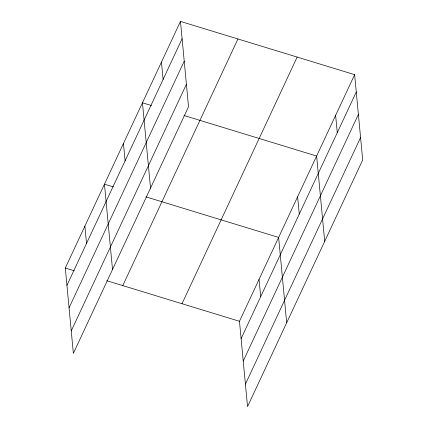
<?xml version="1.0" encoding="UTF-8"?>
<svg xmlns="http://www.w3.org/2000/svg" width="428" height="428" viewBox="0 0 428 428"><rect width="100%" height="100%" fill="white"/><g stroke="black" fill="none" stroke-linecap="round" stroke-linejoin="round"><path stroke-width="0.64" d="M180.461 21.4L188.529 106.711L73.365 353.346L65.302 268.035L180.461 21.4L354.635 74.654L362.698 159.965L247.539 406.6L239.471 321.289L354.635 74.654M66.939 285.369L182.103 38.734M69.063 307.802L184.222 61.167M71.246 330.914L186.405 84.279M122.777 285.61L237.941 38.975M181.996 303.714L297.155 57.079M241.114 338.623L356.273 91.988M243.232 361.055L358.391 114.42M245.415 384.167L360.579 137.532M151.4 105.523L142.46 102.79L150.522 188.101M183.97 115.48L316.629 156.043L324.697 241.355M113.399 186.913L104.459 184.179L112.521 269.49M145.969 196.869L278.628 237.433L286.69 322.744M65.302 268.035L74.242 270.769M106.813 280.725L239.471 321.289M335.632 115.351L337.269 132.685M297.631 196.741L299.268 214.075M259.052 279.361L260.689 296.695M161.463 62.092L163.1 79.431M123.457 143.482L125.099 160.816M84.878 226.107L86.52 243.441"/></g></svg>
